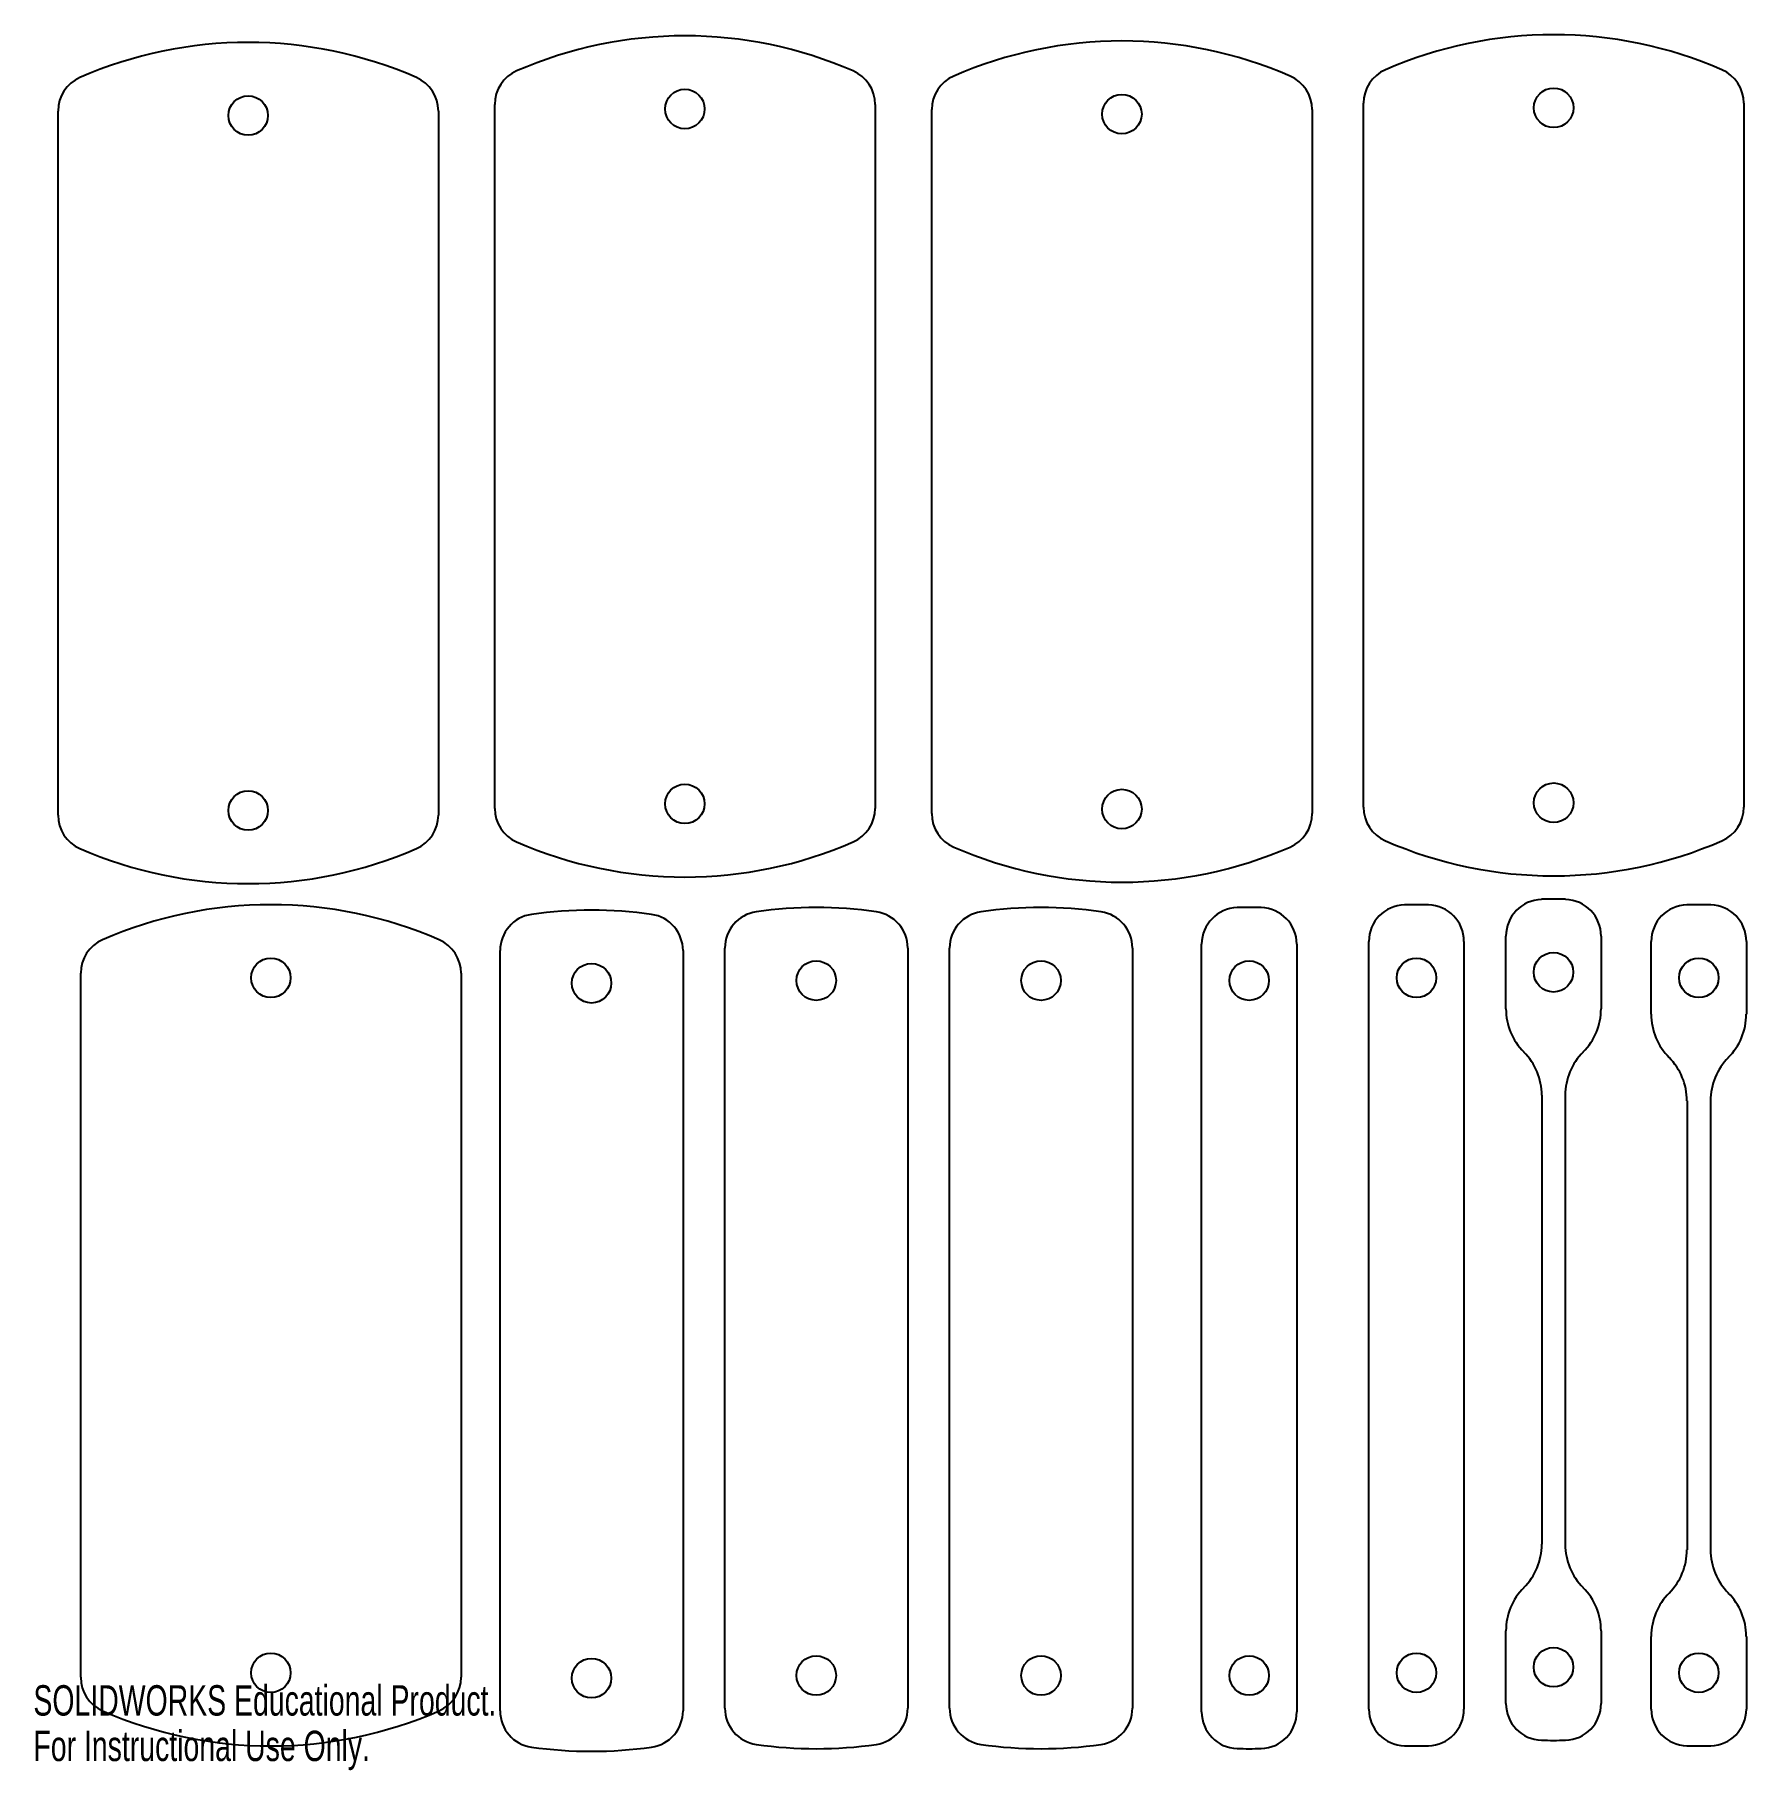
# Model space of a CAD drawing. Header units: inches. Extents: x 0 to 11.7, y 0 to 11.9.
import ezdxf

# ---------------------------------------------------------------- set-up
doc = ezdxf.new("R2010")
doc.units = ezdxf.units.IN
doc.header["$MEASUREMENT"] = 0
doc.styles.add('SLDTEXTSTYLE0', font='TXT', dxfattribs={"width": 0.7})

msp = doc.modelspace()

# ---------------------------------------------------------------- linework, layer by layer
at = {"color": 7, "linetype": 'Continuous', "lineweight": 25}
for p, q in [((9.091, 6.58), (9.091, 11.392)), ((11.691, 11.392), (11.691, 6.58)), ((0.168, 6.527), (0.168, 11.339)), ((2.768, 11.339), (2.768, 6.527)), ((3.153, 6.572), (3.153, 11.384)), ((5.753, 11.384), (5.753, 6.572)), ((6.14, 6.537), (6.14, 11.349)), ((8.74, 11.349), (8.74, 6.537)), ((10.065, 5.203), (10.065, 5.7)), ((10.715, 5.7), (10.715, 5.203)), ((3.19, 0.403), (3.19, 5.6)), ((4.44, 5.6), (4.44, 0.403)), ((4.726, 0.422), (4.726, 5.618)), ((5.976, 5.618), (5.976, 0.422)), ((6.262, 0.422), (6.262, 5.618)), ((7.512, 5.618), (7.512, 0.422)), ((7.985, 0.396), (7.985, 5.644)), ((8.635, 5.644), (8.635, 0.396)), ((9.128, 0.415), (9.128, 5.663)), ((9.778, 5.663), (9.778, 0.415)), ((11.058, 5.165), (11.058, 5.663)), ((11.708, 5.663), (11.708, 5.165)), ((0.323, 0.633), (0.323, 5.445)), ((2.923, 5.445), (2.923, 0.633)), ((10.31, 4.611), (10.31, 1.542)), ((10.47, 4.611), (10.47, 1.542)), ((11.303, 4.574), (11.303, 1.504)), ((11.463, 4.574), (11.463, 1.504)), ((10.065, 0.453), (10.065, 0.95)), ((10.715, 0.95), (10.715, 0.453)), ((11.058, 0.415), (11.058, 0.913)), ((11.708, 0.913), (11.708, 0.415))]:
    msp.add_line(p, q, dxfattribs=at)
for centre in [(1.468, 11.308), (4.453, 11.353), (7.44, 11.318), (10.391, 11.361), (1.468, 6.558), (4.453, 6.603), (7.44, 6.568), (10.391, 6.611), (10.39, 5.452), (1.623, 5.414), (3.815, 5.377), (5.351, 5.395), (6.887, 5.395), (8.31, 5.395), (9.453, 5.414), (11.383, 5.414), (10.39, 0.702), (1.623, 0.664), (3.815, 0.627), (5.351, 0.645), (6.887, 0.645), (8.31, 0.645), (9.453, 0.664), (11.383, 0.664)]:
    msp.add_circle(centre, 0.135, dxfattribs=at)
for centre, radius, start, end in [((1.468, 8.933), 2.875, 66.4218, 113.5782), ((4.453, 8.978), 2.875, 66.4218, 113.5782), ((7.44, 8.943), 2.875, 66.4218, 113.5782), ((10.391, 8.986), 2.875, 66.4218, 113.5782), ((0.418, 11.339), 0.25, 113.5782, 180), ((2.518, 11.339), 0.25, 0, 66.4218), ((3.403, 11.384), 0.25, 113.5782, 180), ((5.503, 11.384), 0.25, 0, 66.4218), ((6.39, 11.349), 0.25, 113.5782, 180), ((8.49, 11.349), 0.25, 0, 66.4218), ((9.341, 11.392), 0.25, 113.5782, 180), ((11.441, 11.392), 0.25, 0, 66.4218), ((0.418, 6.527), 0.25, 180, 246.4218), ((2.518, 6.527), 0.25, 293.5782, 0), ((3.403, 6.572), 0.25, 180, 246.4218), ((5.503, 6.572), 0.25, 293.5782, 0), ((6.39, 6.537), 0.25, 180, 246.4218), ((8.49, 6.537), 0.25, 293.5782, 0), ((9.341, 6.58), 0.25, 180, 246.4218), ((11.441, 6.58), 0.25, 293.5782, 0), ((1.468, 8.933), 2.875, 246.4218, 293.5782), ((4.453, 8.978), 2.875, 246.4218, 293.5782), ((7.44, 8.943), 2.875, 246.4218, 293.5782), ((10.391, 8.986), 2.875, 246.4218, 293.5782), ((10.315, 5.7), 0.25, 91.6372, 180), ((10.39, 3.077), 2.875, 88.3628, 91.6372), ((10.465, 5.7), 0.25, 0, 88.3628), ((1.623, 3.039), 2.875, 66.4218, 113.5782), ((3.44, 5.6), 0.25, 98.2132, 180), ((3.815, 3.002), 2.875, 81.7868, 98.2132), ((4.19, 5.6), 0.25, 0, 81.7868), ((4.976, 5.618), 0.25, 98.2132, 180), ((5.351, 3.02), 2.875, 81.7868, 98.2132), ((5.726, 5.618), 0.25, 0, 81.7868), ((6.512, 5.618), 0.25, 98.2132, 180), ((6.887, 3.02), 2.875, 81.7868, 98.2132), ((7.262, 5.618), 0.25, 0, 81.7868), ((8.235, 5.644), 0.25, 91.6372, 180), ((8.31, 3.02), 2.875, 88.3628, 91.6372), ((8.385, 5.644), 0.25, 0, 88.3628), ((9.378, 5.663), 0.25, 91.6372, 180), ((9.453, 3.039), 2.875, 88.3628, 91.6372), ((9.528, 5.663), 0.25, 0, 88.3628), ((11.308, 5.663), 0.25, 91.6372, 180), ((11.383, 3.039), 2.875, 88.3628, 91.6372), ((11.458, 5.663), 0.25, 0, 88.3628), ((0.573, 5.445), 0.25, 113.5782, 180), ((2.673, 5.445), 0.25, 0, 66.4218), ((10.483, 5.203), 0.418, 180, 225), ((10.297, 5.203), 0.418, 315, 0), ((11.476, 5.165), 0.418, 180, 225), ((11.289, 5.165), 0.418, 315, 0), ((9.892, 4.611), 0.418, 0, 45), ((10.888, 4.611), 0.418, 135, 180), ((10.884, 4.574), 0.418, 0, 45), ((11.881, 4.574), 0.418, 135, 180), ((9.892, 1.542), 0.418, 315, 0), ((10.888, 1.542), 0.418, 180, 225), ((10.884, 1.504), 0.418, 315, 0), ((11.881, 1.504), 0.418, 180, 225), ((10.483, 0.95), 0.418, 135, 180), ((10.297, 0.95), 0.418, 0, 45), ((11.476, 0.913), 0.418, 135, 180), ((11.289, 0.913), 0.418, 0, 45), ((0.573, 0.633), 0.25, 180, 246.4218), ((2.673, 0.633), 0.25, 293.5782, 0), ((1.623, 3.039), 2.875, 246.4218, 293.5782), ((3.44, 0.403), 0.25, 180, 261.7868), ((4.19, 0.403), 0.25, 278.2132, 0), ((4.976, 0.422), 0.25, 180, 261.7868), ((5.726, 0.422), 0.25, 278.2132, 0), ((6.512, 0.422), 0.25, 180, 261.7868), ((7.262, 0.422), 0.25, 278.2132, 0), ((8.235, 0.396), 0.25, 180, 268.3628), ((8.385, 0.396), 0.25, 271.6372, 0), ((9.378, 0.415), 0.25, 180, 268.3628), ((9.528, 0.415), 0.25, 271.6372, 0), ((10.315, 0.453), 0.25, 180, 268.3628), ((10.465, 0.453), 0.25, 271.6372, 0), ((11.308, 0.415), 0.25, 180, 268.3628), ((11.458, 0.415), 0.25, 271.6372, 0), ((3.815, 3.002), 2.875, 261.7868, 278.2132), ((5.351, 3.02), 2.875, 261.7868, 278.2132), ((6.887, 3.02), 2.875, 261.7868, 278.2132), ((8.31, 3.02), 2.875, 268.3628, 271.6372), ((9.453, 3.039), 2.875, 268.3628, 271.6372), ((10.39, 3.077), 2.875, 268.3628, 271.6372), ((11.383, 3.039), 2.875, 268.3628, 271.6372)]:
    msp.add_arc(centre, radius, start, end, dxfattribs=at)

# ---------------------------------------------------------------- texts
at = {"color": 7, "linetype": 'Continuous', "char_height": 0.2076, "attachment_point": 1, "style": 'SLDTEXTSTYLE0'}
for s, insert in [('SOLIDWORKS Educational Product.', (0, 0.579)), ('For Instructional Use Only.', (0, 0.268))]:
    msp.add_mtext(s, dxfattribs=dict(at, insert=insert))

doc.saveas('drawing.dxf')
